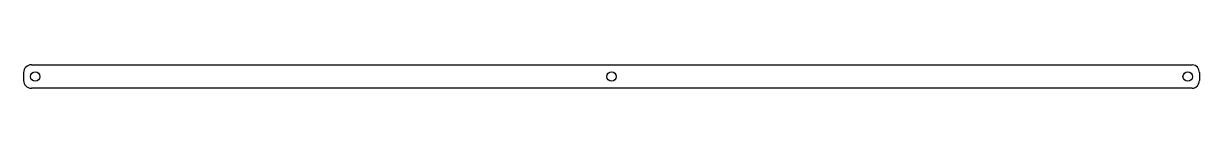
# Model space of a CAD drawing. Header units: millimetres. Extents: x 0 to 300, y 0 to 6.
import ezdxf

# ---------------------------------------------------------------- set-up
doc = ezdxf.new("R2010")
doc.units = ezdxf.units.MM
doc.layers.get('0').update_dxf_attribs({"lineweight": 25, "true_color": 0xffffff})

msp = doc.modelspace()

# ---------------------------------------------------------------- linework, layer by layer
for p, q in [((0, 3.99), (0, 1.99)), ((2, 5.99), (17.88, 5.99)), ((17.88, 5.99), (31.87, 5.99)), ((31.87, 5.99), (297.91, 5.98)), ((299.75, 3.99), (299.75, 1.99)), ((297.91, 0), (2, 0))]:
    msp.add_line(p, q)
for centre in [(3, 2.99), (149.88, 2.99), (296.75, 2.99)]:
    msp.add_circle(centre, 1.2)
for centre, start, end in [((2, 3.99), 90.0134, 180.0286), ((297.75, 3.99), 359.9973, 85.5264), ((2, 2), 180.3001, 269.9962), ((297.75, 1.99), 274.4735, 359.8745)]:
    msp.add_arc(centre, 2, start, end)

doc.saveas('drawing.dxf')
